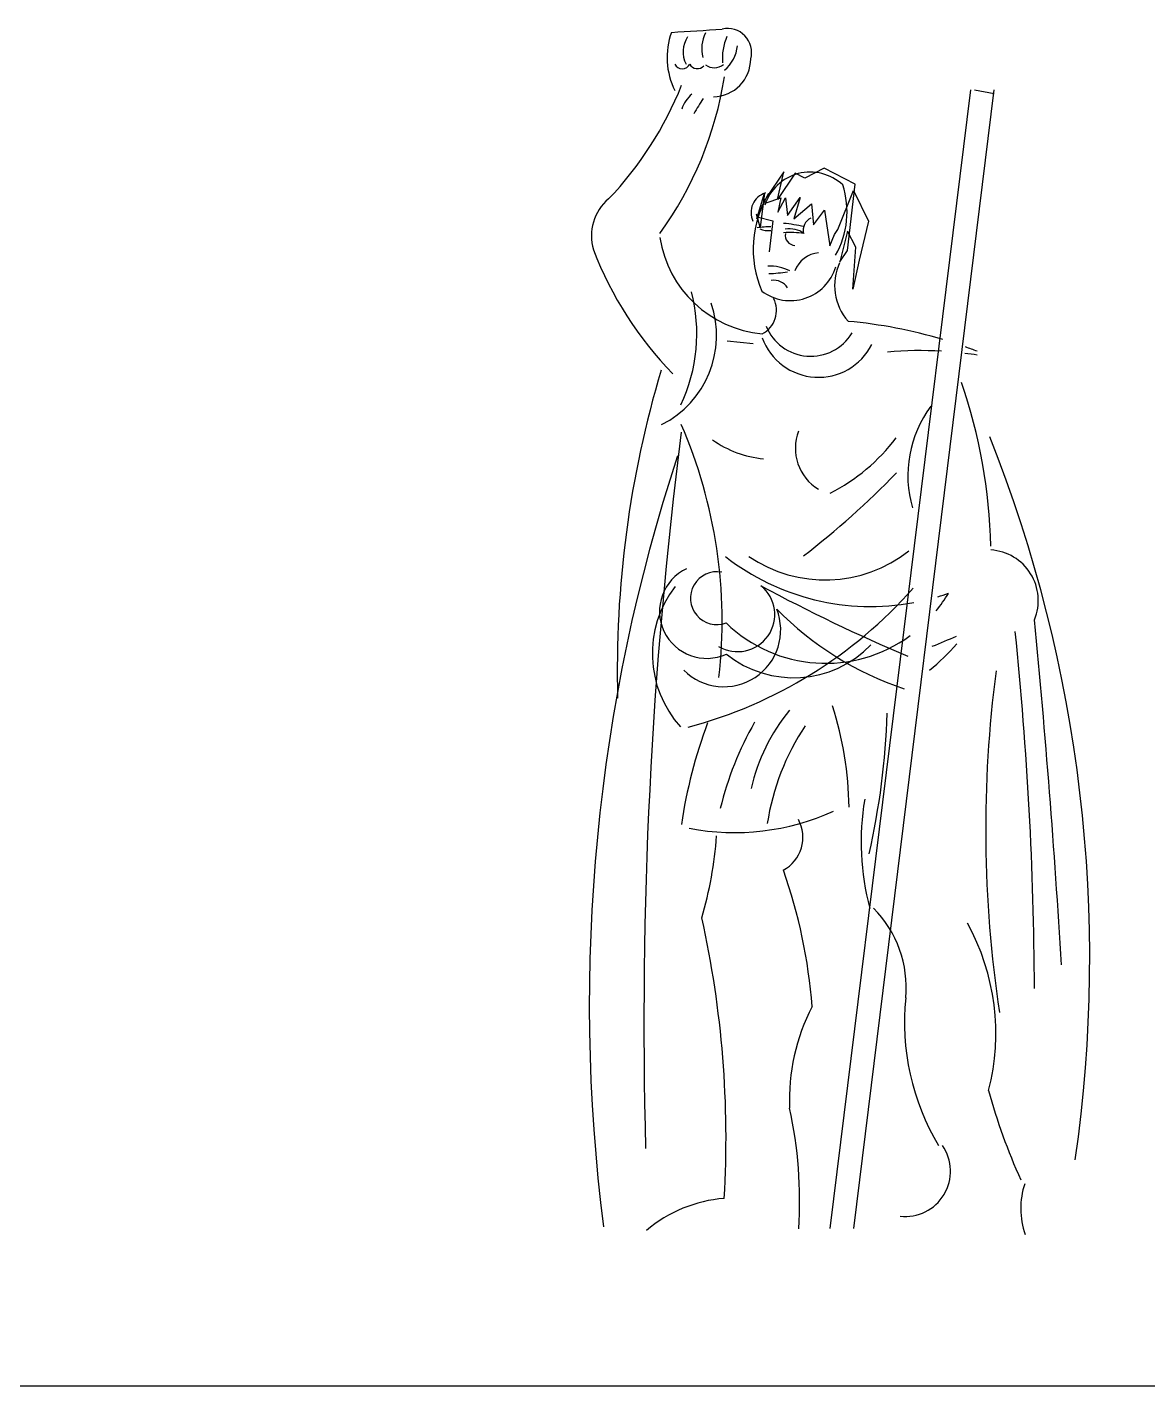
# Model space of a CAD drawing. Header units: millimetres. Extents: x -1413 to 9193, y 11663 to 17984.
# Drawn here: x 776 to 1870, y 13831 to 15159 of the extents above; entities that cross this region are included whole.
import ezdxf

# ---------------------------------------------------------------- set-up
doc = ezdxf.new("R2010")
doc.units = ezdxf.units.MM
doc.layers.add('www.cad-blocks.net', color=7, linetype='Continuous')

# ---------------------------------------------------------------- blocks, each defined once
blk = doc.blocks.new('A$C1EEB5E47')
for p, q in [((372.4, 1118.2), (235, 5.7)), ((395.2, 1118.4), (257.9, 5.9)), ((376.2, 1118.2), (395.3, 1114.6)), ((189.9, 1038.1), (172.7, 1012.7)), ((183.8, 1011.2), (189.9, 1038.1)), ((201, 1036.7), (183.8, 1011.2)), ((210.5, 1032), (201, 1036.7)), ((229.4, 1041.7), (210.5, 1032)), ((259.6, 1026.2), (229.4, 1041.7)), ((252.3, 961.4), (259.6, 1026.2)), ((163.5, 992.1), (171.1, 1017.4)), ((172.7, 1012.7), (163.5, 992.1)), ((171.1, 1017.4), (166.7, 984.2)), ((172.8, 1007.9), (187, 1012.8)), ((184, 998.6), (191.7, 1012.9)), ((187, 1012.8), (184, 998.6)), ((191.7, 1012.9), (193.5, 995.5)), ((193.5, 995.5), (205.9, 1013)), ((205.9, 1013), (199.8, 992.4)), ((242.6, 981.8), (258.1, 1019.9)), ((258.1, 1019.9), (272.6, 990)), ((166.7, 984.2), (163.4, 996.8)), ((199.8, 992.4), (217.1, 1006.8)), ((217.1, 1006.8), (218.9, 986.3)), ((218.9, 986.3), (229.8, 1000.6)), ((229.8, 1000.6), (234.9, 965.9)), ((163.9, 994.1), (179.2, 990.4)), ((179.2, 990.4), (175.7, 959.9)), ((272.6, 990), (263.5, 952)), ((234.9, 965.9), (239.5, 977)), ((239.5, 977), (242.6, 981.8)), ((252.1, 980.3), (244.5, 950.2)), ((260.2, 964.6), (252.1, 980.3)), ((244.5, 950.2), (252.3, 961.4)), ((257.5, 923.5), (260.2, 964.6)), ((263.5, 952), (257.5, 923.5)), ((134.6, 873.2), (160, 870.3))]:
    blk.add_line(p, q)
for centre, radius, start, end in [((146.7, 1149.8), 70.8, 159.6857, 207.0287), ((-256.6, 6674.5), 5510.4, 273.5052, 274.0207), ((117.5, 1155.4), 26, 145.84, 207.4351), ((144.8, 1158.5), 35, 153.9681, 194.0302), ((135.1, 1154.9), 23.4, 344.4593, 103.0518), ((183.6, 1148.9), 53.7, 156.4096, 184.499), ((109, 1164.8), 35.8, 310.0695, 354.4691), ((90.7, 1147), 8.16, 206.6073, 334.5631), ((105.5, 1147.4), 8.44, 207.7147, 318.276), ((122.2, 1154.3), 14.4, 233.3713, 307.799), ((120.8, 1148.4), 36.8, 270.7158, 0.4184), ((-219.6, 1186.6), 356, 324.0959, 350.9976), ((-235.9, 1253.4), 351.2, 316.4936, 338.1803), ((123.5, 1087.8), 35.2, 131.4355, 160.6842), ((261.5, 1007.7), 181.7, 145.8364, 151.2909), ((215.8, 991.3), 46.6, 47.107, 162.1189), ((166.3, 998.9), 85.4, 330.4025, 18.0796), ((48.7, 975.8), 46.7, 129.7658, 197.179), ((177.9, 998.4), 20, 107.3343, 204.9208), ((264.5, 962.9), 104.5, 148.8111, 203.2057), ((174.5, 930.7), 53.7, 87.0385, 101.2803), ((174.6, 1000.7), 19.9, 245.9086, 277.7803), ((171.6, 806.5), 182.2, 77.9507, 84.3067), ((195.8, 958), 24.4, 55.1818, 100.3957), ((223.1, 980.4), 14.4, 118.6029, 189.4087), ((179.4, 991.2), 111.9, 188.8188, 264.6342), ((196, 858.6), 120.2, 83.4403, 92.9613), ((201.2, 976.2), 9.88, 170.3349, 267.1849), ((338.1, 1090.2), 357.8, 201.0114, 224.202), ((226.3, 932.1), 27.1, 94.9705, 159.9051), ((196.4, 958.5), 46.2, 232.8199, 343.3809), ((176.2, 903), 43.1, 62.7171, 92.4799), ((292.6, 927), 53, 155.2611, 221.1081), ((167, 1111.5), 173, 272.7384, 278.8143), ((179.9, 915.9), 16.3, 32.947, 97.5586), ((-59.2, 880.1), 164.2, 334.904, 14.4467), ((26.4, 878.4), 97.8, 296.8891, 18.7536), ((157.2, 902.6), 25.6, 297.1214, 27.1575), ((211.2, 425.8), 468.1, 73.3442, 84.915), ((216.3, 905.1), 47.1, 201.9848, 328.8032), ((223.8, 895.7), 58.3, 199.7996, 333.2047), ((323.3, 509.4), 354.1, 86.6362, 95.2178), ((211.2, 425.8), 468.1, 69.0179, 70.5046), ((323.3, 509.4), 354.1, 80.9766, 82.9597), ((1049.9, 551.6), 1022.6, 163.3541, 181.5459), ((-136.2, 660.4), 528.5, 1.3086, 18.9911), ((425, 741.2), 113.9, 143.4108, 195.9751), ((4628.8, 207.3), 4575.5, 172.7621, 181.5456), ((-353.5, 598.9), 483.2, 353.4774, 23.469), ((248.2, 768.2), 47, 159.2105, 238.8514), ((179.3, 858.4), 101, 234.3121, 264.8074), ((150.4, 890.5), 186.7, 297.0471, 323.0328), ((-890.1, 269.7), 1378.8, 351.7942, 21.6865), ((1710.2, 224.6), 1710.2, 161.7265, 187.3019), ((-294.1, 1318.2), 826.2, 307.5345, 315.972), ((230.3, 771.2), 131.8, 235.5863, 308.3767), ((389, 619.3), 49.5, 337.7452, 86.3164), ((274.7, 843.9), 230.4, 232.031, 280.5337), ((114.6, 608.8), 46, 115.2205, 294.865), ((124.6, 621.6), 25.8, 79.4947, 290.4785), ((168.9, 567.5), 107.4, 142.4689, 221.8857), ((-17, 925.7), 444.7, 284.797, 318.5591), ((144.9, 605.6), 36.2, 239.0715, 51.0899), ((957.4, 2097.9), 1663.6, 241.6561, 247.1371), ((230.8, 697.3), 139.3, 320.8251, 329.3725), ((274.7, 843.9), 230.4, 286.5415, 289.2504), ((131.4, 590.6), 55.5, 225.0178, 21.5902), ((407.2, 830.5), 313.7, 224.3981, 251.4678), ((230.8, 697.3), 139.3, 225.7917, 306.2923), ((-9230.8, -323.5), 9709.7, 3.46493, 5.46112), ((-224.6, 1941.7), 1477.2, 292.2594, 293.2601), ((-3139.6, 222.2), 3574.4, 0.2876, 5.8883), ((199.5, 648.8), 104.9, 231.3239, 316.0307), ((176.9, 738), 243, 309.7818, 318.4795), ((1577, 395.8), 1189.9, 172.5248, 188.6456), ((333.8, 397.3), 179.7, 140.2938, 167.7176), ((-81.4, 413.1), 335.1, 0.7358, 17.9378), ((-435.1, 532.8), 726.4, 347.2026, 358.1436), ((571.6, 329), 487, 159.4602, 171.5551), ((439.1, 341.2), 320.1, 150.1898, 166.4572), ((405.1, 366.5), 233.9, 146.1006, 171.4421), ((522.2, 383.4), 256.7, 170.6311, 194.6326), ((141.7, 627.5), 234.9, 259.17, 294.3331), ((172, 388), 36.6, 298.4542, 28.4904), ((-272.6, 419.5), 398.1, 343.9213, 355.6672), ((-294.3, 184.3), 513.3, 4.2888, 19.5153), ((-863.2, 93.7), 996.7, 356.6299, 12.4904), ((200, 241.4), 109.5, 354.7011, 44.8497), ((173.4, 196.3), 223.6, 345.5778, 28.8658), ((541.6, 207), 233.8, 174.036, 210.9262), ((396.1, 131.3), 200.6, 152.8982, 182.2671), ((936.6, 287.9), 566.1, 195.0743, 204.4765), ((-212.8, 33.5), 418.2, 356.1438, 12.4139), ((308.6, 61.6), 44.1, 263.4032, 34.876), ((499.7, 25.5), 78.3, 162.139, 199.0314), ((142, -97.7), 133.2, 94.4127, 130.3357)]:
    blk.add_arc(centre, radius, start, end)
blk = doc.blocks.new('FORMAT')
at = {"layer": 'www.cad-blocks.net', "color": 155, "true_color": 0x546d8e}
blk.add_line((-220, 13831.2), (9176.1, 13831.2), dxfattribs=at)

msp = doc.modelspace()

# ---------------------------------------------------------------- block references
msp.add_blockref('A$C1EEB5E47', (1324.7, 13979.1))
at = {"layer": 'www.cad-blocks.net'}
msp.add_blockref('FORMAT', (0, 0), dxfattribs=at)

doc.saveas('drawing.dxf')
